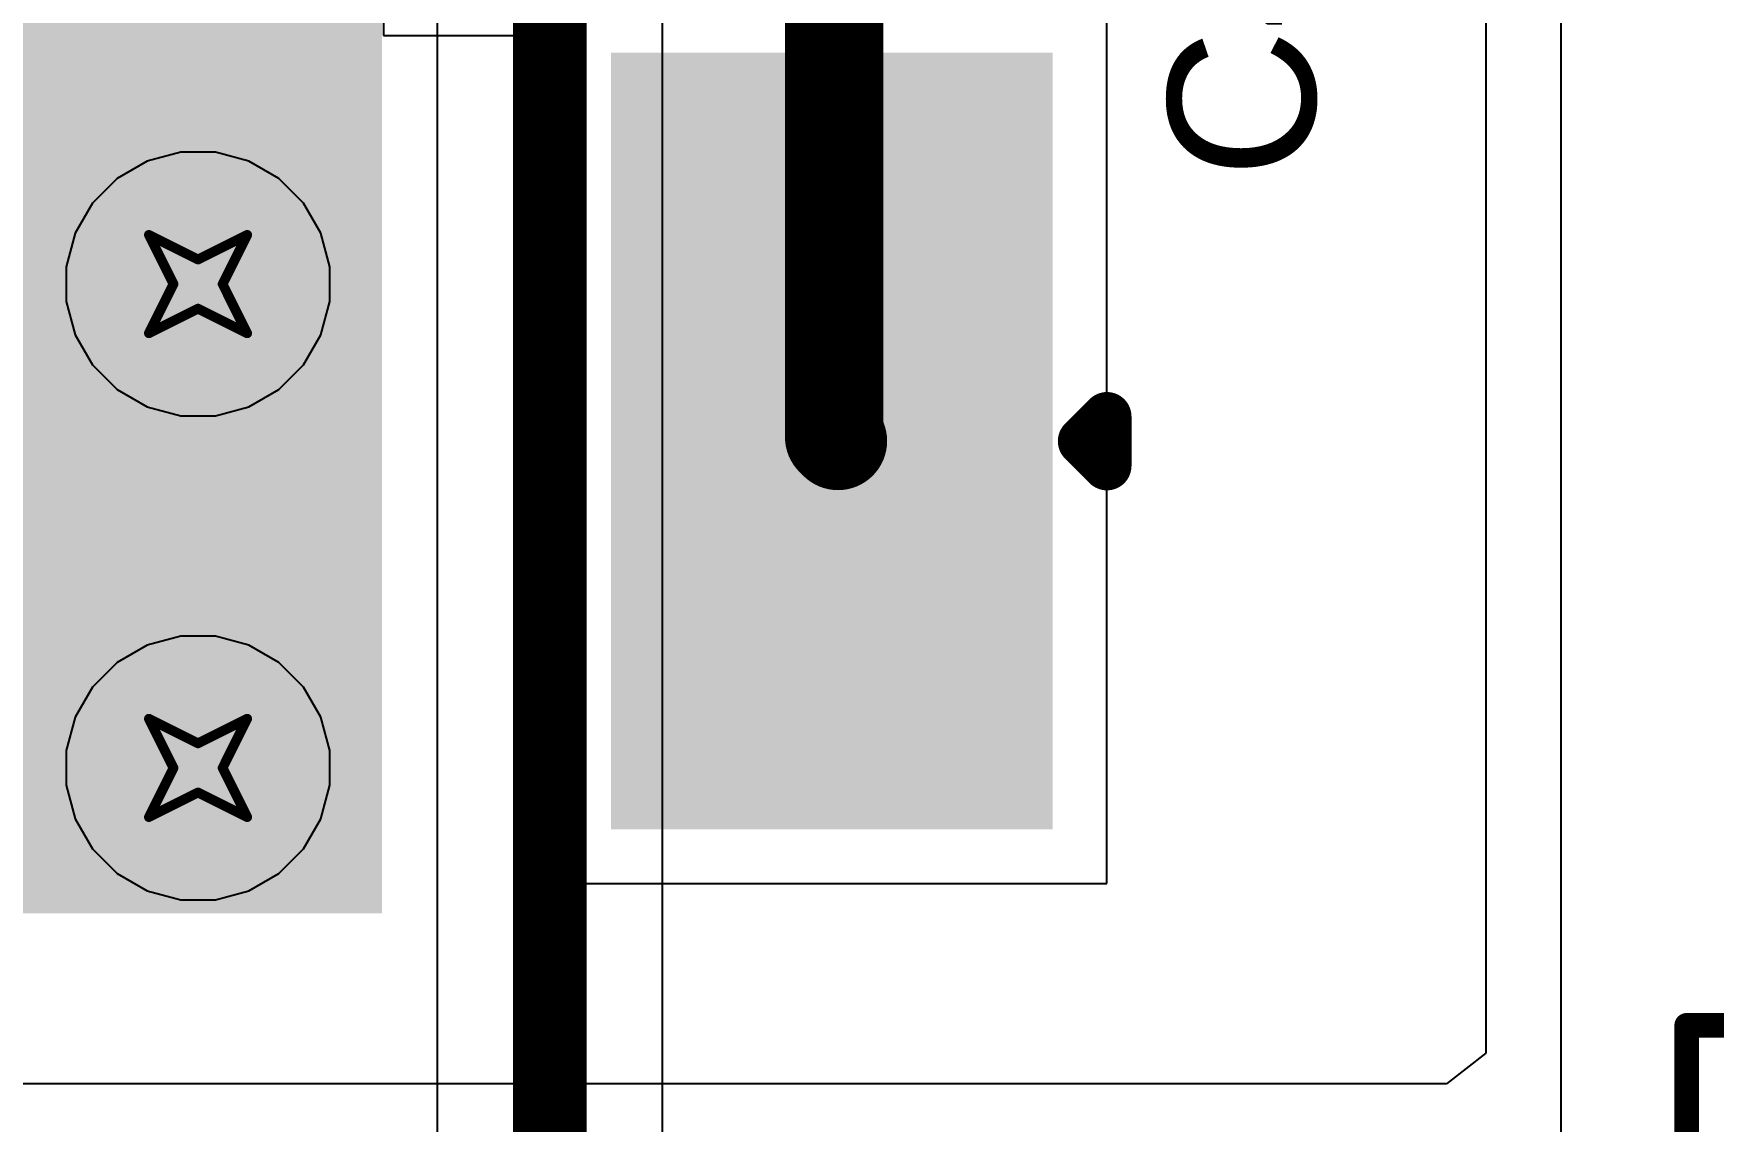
# Model space of a CAD drawing. Header units: inches. Extents: x -36 to 349, y -11 to 240.
# Drawn here: x 21.35 to 30.03, y 2.43 to 8.05 of the extents above; entities that cross this region are included whole.
import ezdxf

# ---------------------------------------------------------------- set-up
doc = ezdxf.new("R2010")
doc.units = ezdxf.units.IN
for name, color, linetype in [('Bottom Layer', 5, 'Continuous'), ('Drill Drawing', 1, 'Continuous'), ('Layer 1', 16, 'Continuous'), ('Layer 2', 76, 'Continuous'), ('Top Layer', 1, 'Continuous'), ('Top Overlay', 2, 'Continuous'), ('Top Paste', 8, 'Continuous'), ('Top Solder', 216, 'Continuous'), ('Via Holes', 16, 'Continuous')]:
    doc.layers.add(name, color=color, linetype=linetype)
doc.styles.add('Arial', font='', dxfattribs={"height": 0.2})
doc.styles.get('Arial').set_extended_font_data('Arial')

# ---------------------------------------------------------------- blocks, each defined once
blk = doc.blocks.new('TB008A_508_02BE_123')
at = {"layer": 'Top Overlay'}
for points in [[(5.08, 7.89, 0.127, 0.127, 0), (5.08, -6, 0.127, 0.127, 0)], [(5.08, -6, 0.127, 0.127, 0), (-5.08, -6, 0.127, 0.127, 0)]]:
    blk.add_lwpolyline(points, format="xyseb", dxfattribs=at)
blk.add_lwpolyline([(5.0483, -6, 0.0635, 0.0635, 1), (5.1117, -6, 0.0635, 0.0635, 1)], format="xyseb", close=True, dxfattribs=at)
blk.add_lwpolyline([(5.0483, -6, 0.0635, 0.0635, 1), (5.1117, -6, 0.0635, 0.0635, 1)], format="xyseb", close=True, dxfattribs=at)
blk = doc.blocks.new('D2P____304')
at = {"layer": 'Top Layer'}
for points in [[(-3.58, -3.43), (-1.5, -3.43), (-1.5, -7.24), (-3.58, -7.24)], [(1.5, -3.43), (3.58, -3.43), (3.58, -7.24), (1.5, -7.24)]]:
    blk.add_hatch(color=1, dxfattribs=at).paths.add_polyline_path(points)
at = {"layer": 'Top Paste'}
for points in [[(-3.58, -3.43), (-1.5, -3.43), (-1.5, -7.24), (-3.58, -7.24)], [(1.5, -3.43), (3.58, -3.43), (3.58, -7.24), (1.5, -7.24)]]:
    blk.add_hatch(color=8, dxfattribs=at).paths.add_polyline_path(points)
at = {"layer": 'Top Solder'}
for points in [[(-3.6816, -3.3284), (-1.3984, -3.3284), (-1.3984, -7.3416), (-3.6816, -7.3416)], [(1.3984, -3.3284), (3.6816, -3.3284), (3.6816, -7.3416), (1.3984, -7.3416)]]:
    blk.add_hatch(color=216, dxfattribs=at).paths.add_polyline_path(points)
at = {"layer": 'Top Overlay'}
for points in [[(-3.9624, -5.207, 0.254, 0.254, 0), (-3.9624, -5.461, 0.254, 0.254, 0)], [(-3.8354, -5.334, 0.254, 0.254, 0), (-3.9624, -5.207, 0.254, 0.254, 0)], [(-3.8354, -5.334, 0.254, 0.254, 0), (-3.9624, -5.461, 0.254, 0.254, 0)]]:
    blk.add_lwpolyline(points, format="xyseb", dxfattribs=at)
for points in [[(-4.0259, -5.207, 0.127, 0.127, 1), (-3.8989, -5.207, 0.127, 0.127, 1)], [(-4.0259, -5.207, 0.127, 0.127, 1), (-3.8989, -5.207, 0.127, 0.127, 1)], [(-3.8989, -5.334, 0.127, 0.127, 1), (-3.7719, -5.334, 0.127, 0.127, 1)], [(-3.8989, -5.334, 0.127, 0.127, 1), (-3.7719, -5.334, 0.127, 0.127, 1)], [(-4.0259, -5.461, 0.127, 0.127, 1), (-3.8989, -5.461, 0.127, 0.127, 1)], [(-4.0259, -5.461, 0.127, 0.127, 1), (-3.8989, -5.461, 0.127, 0.127, 1)]]:
    blk.add_lwpolyline(points, format="xyseb", close=True, dxfattribs=at)

msp = doc.modelspace()

# ---------------------------------------------------------------- hatches: boundary and pattern name
at = {"layer": 'Bottom Layer'}
h = msp.add_hatch(color=5, dxfattribs=at)
edge = h.paths.add_edge_path()
edge.add_arc((22.1976, 6.7564), 0.3, 0, 360)
h = msp.add_hatch(color=5, dxfattribs=at)
edge = h.paths.add_edge_path()
edge.add_arc((22.1976, 4.2564), 0.3, 0, 360)
at = {"layer": 'Layer 1'}
h = msp.add_hatch(color=16, dxfattribs=at)
edge = h.paths.add_edge_path()
edge.add_arc((22.1976, 6.7564), 0.3, 0, 360)
h = msp.add_hatch(color=16, dxfattribs=at)
edge = h.paths.add_edge_path()
edge.add_arc((22.1976, 4.2564), 0.3, 0, 360)
at = {"layer": 'Layer 2'}
h = msp.add_hatch(color=76, dxfattribs=at)
edge = h.paths.add_edge_path()
edge.add_arc((22.1976, 6.7564), 0.3, 0, 360)
h = msp.add_hatch(color=76, dxfattribs=at)
edge = h.paths.add_edge_path()
edge.add_arc((22.1976, 4.2564), 0.3, 0, 360)
at = {"layer": 'Top Layer'}
msp.add_hatch(color=1, dxfattribs=at).paths.add_polyline_path([(17.6874, 3.5052), (23.1484, 3.5052), (23.1484, 9.8552), (17.6874, 9.8552)])
h = msp.add_hatch(color=1, dxfattribs=at)
edge = h.paths.add_edge_path()
edge.add_arc((22.1976, 6.7564), 0.3, 0, 360)
h = msp.add_hatch(color=1, dxfattribs=at)
edge = h.paths.add_edge_path()
edge.add_arc((22.1976, 4.2564), 0.3, 0, 360)
at = {"layer": 'Via Holes'}
h = msp.add_hatch(color=7, dxfattribs=at)
edge = h.paths.add_edge_path()
edge.add_arc((22.1976, 6.7564), 0.15, 0, 360)
h = msp.add_hatch(color=7, dxfattribs=at)
edge = h.paths.add_edge_path()
edge.add_arc((22.1976, 4.2564), 0.15, 0, 360)

# ---------------------------------------------------------------- linework, layer by layer
at = {"layer": 'Bottom Layer'}
for p, q in [((23.4335, 11.2805), (23.4335, -1.7018)), ((24.5989, -1.7018), (24.5989, 11.2805)), ((21.9347, 7.391), (21.7794, 7.3013)), ((22.1079, 7.4374), (21.9347, 7.391)), ((22.2872, 7.4374), (22.1079, 7.4374)), ((22.4604, 7.391), (22.2872, 7.4374)), ((22.6157, 7.3013), (22.4604, 7.391)), ((21.7794, 7.3013), (21.6526, 7.1745)), ((22.7425, 7.1745), (22.6157, 7.3013)), ((21.6526, 7.1745), (21.563, 7.0193)), ((22.8322, 7.0193), (22.7425, 7.1745)), ((21.563, 7.0193), (21.5166, 6.8461)), ((22.8786, 6.8461), (22.8322, 7.0193)), ((21.5166, 6.8461), (21.5166, 6.6667)), ((22.8786, 6.6667), (22.8786, 6.8461)), ((21.5166, 6.6667), (21.563, 6.4935)), ((22.8322, 6.4935), (22.8786, 6.6667)), ((21.563, 6.4935), (21.6526, 6.3383)), ((22.7425, 6.3383), (22.8322, 6.4935)), ((21.6526, 6.3383), (21.7794, 6.2115)), ((22.6157, 6.2115), (22.7425, 6.3383)), ((21.7794, 6.2115), (21.9347, 6.1218)), ((22.4604, 6.1218), (22.6157, 6.2115)), ((21.9347, 6.1218), (22.1079, 6.0754)), ((22.2872, 6.0754), (22.4604, 6.1218)), ((22.1079, 6.0754), (22.2872, 6.0754)), ((21.9347, 4.891), (21.7794, 4.8013)), ((22.1079, 4.9374), (21.9347, 4.891)), ((22.2872, 4.9374), (22.1079, 4.9374)), ((22.4604, 4.891), (22.2872, 4.9374)), ((22.6157, 4.8013), (22.4604, 4.891)), ((21.7794, 4.8013), (21.6526, 4.6745)), ((22.7425, 4.6745), (22.6157, 4.8013)), ((21.6526, 4.6745), (21.563, 4.5193)), ((22.8322, 4.5193), (22.7425, 4.6745)), ((21.563, 4.5193), (21.5166, 4.3461)), ((22.8786, 4.3461), (22.8322, 4.5193)), ((21.5166, 4.3461), (21.5166, 4.1667)), ((22.8786, 4.1667), (22.8786, 4.3461)), ((21.5166, 4.1667), (21.563, 3.9935)), ((22.8322, 3.9935), (22.8786, 4.1667)), ((21.563, 3.9935), (21.6526, 3.8383)), ((22.7425, 3.8383), (22.8322, 3.9935)), ((21.6526, 3.8383), (21.7794, 3.7115)), ((22.6157, 3.7115), (22.7425, 3.8383)), ((21.7794, 3.7115), (21.9347, 3.6218)), ((22.4604, 3.6218), (22.6157, 3.7115)), ((21.9347, 3.6218), (22.1079, 3.5754)), ((22.1079, 3.5754), (22.2872, 3.5754)), ((22.2872, 3.5754), (22.4604, 3.6218))]:
    msp.add_line(p, q, dxfattribs=at)
msp.add_lwpolyline([(24.0162, -5.1096, 0.381, 0.381, 0), (24.0162, 11.6332, 0.381, 0.381, 0)], format="xyseb", dxfattribs=at)
at = {"layer": 'Drill Drawing'}
for points in [[(21.9436, 7.0104, 0.0508, 0.0508, 0), (22.1976, 6.8834, 0.0508, 0.0508, 0)], [(21.9436, 7.0104, 0.0508, 0.0508, 0), (22.0706, 6.7564, 0.0508, 0.0508, 0)], [(22.1976, 6.8834, 0.0508, 0.0508, 0), (22.4516, 7.0104, 0.0508, 0.0508, 0)], [(22.3246, 6.7564, 0.0508, 0.0508, 0), (22.4516, 7.0104, 0.0508, 0.0508, 0)], [(21.9436, 6.5024, 0.0508, 0.0508, 0), (22.0706, 6.7564, 0.0508, 0.0508, 0)], [(22.3246, 6.7564, 0.0508, 0.0508, 0), (22.4516, 6.5024, 0.0508, 0.0508, 0)], [(21.9436, 6.5024, 0.0508, 0.0508, 0), (22.1976, 6.6294, 0.0508, 0.0508, 0)], [(22.1976, 6.6294, 0.0508, 0.0508, 0), (22.4516, 6.5024, 0.0508, 0.0508, 0)], [(21.9436, 4.5104, 0.0508, 0.0508, 0), (22.1976, 4.3834, 0.0508, 0.0508, 0)], [(21.9436, 4.5104, 0.0508, 0.0508, 0), (22.0706, 4.2564, 0.0508, 0.0508, 0)], [(22.1976, 4.3834, 0.0508, 0.0508, 0), (22.4516, 4.5104, 0.0508, 0.0508, 0)], [(22.3246, 4.2564, 0.0508, 0.0508, 0), (22.4516, 4.5104, 0.0508, 0.0508, 0)], [(21.9436, 4.0024, 0.0508, 0.0508, 0), (22.0706, 4.2564, 0.0508, 0.0508, 0)], [(22.3246, 4.2564, 0.0508, 0.0508, 0), (22.4516, 4.0024, 0.0508, 0.0508, 0)], [(21.9436, 4.0024, 0.0508, 0.0508, 0), (22.1976, 4.1294, 0.0508, 0.0508, 0)], [(22.1976, 4.1294, 0.0508, 0.0508, 0), (22.4516, 4.0024, 0.0508, 0.0508, 0)]]:
    msp.add_lwpolyline(points, format="xyseb", dxfattribs=at)
for points in [[(21.9309, 7.0104, 0.0254, 0.0254, 1), (21.9563, 7.0104, 0.0254, 0.0254, 1)], [(21.9309, 7.0104, 0.0254, 0.0254, 1), (21.9563, 7.0104, 0.0254, 0.0254, 1)], [(22.4389, 7.0104, 0.0254, 0.0254, 1), (22.4643, 7.0104, 0.0254, 0.0254, 1)], [(22.4389, 7.0104, 0.0254, 0.0254, 1), (22.4643, 7.0104, 0.0254, 0.0254, 1)], [(22.1849, 6.8834, 0.0254, 0.0254, 1), (22.2103, 6.8834, 0.0254, 0.0254, 1)], [(22.1849, 6.8834, 0.0254, 0.0254, 1), (22.2103, 6.8834, 0.0254, 0.0254, 1)], [(22.0579, 6.7564, 0.0254, 0.0254, 1), (22.0833, 6.7564, 0.0254, 0.0254, 1)], [(22.0579, 6.7564, 0.0254, 0.0254, 1), (22.0833, 6.7564, 0.0254, 0.0254, 1)], [(22.3119, 6.7564, 0.0254, 0.0254, 1), (22.3373, 6.7564, 0.0254, 0.0254, 1)], [(22.3119, 6.7564, 0.0254, 0.0254, 1), (22.3373, 6.7564, 0.0254, 0.0254, 1)], [(22.1849, 6.6294, 0.0254, 0.0254, 1), (22.2103, 6.6294, 0.0254, 0.0254, 1)], [(22.1849, 6.6294, 0.0254, 0.0254, 1), (22.2103, 6.6294, 0.0254, 0.0254, 1)], [(21.9309, 6.5024, 0.0254, 0.0254, 1), (21.9563, 6.5024, 0.0254, 0.0254, 1)], [(21.9309, 6.5024, 0.0254, 0.0254, 1), (21.9563, 6.5024, 0.0254, 0.0254, 1)], [(22.4389, 6.5024, 0.0254, 0.0254, 1), (22.4643, 6.5024, 0.0254, 0.0254, 1)], [(22.4389, 6.5024, 0.0254, 0.0254, 1), (22.4643, 6.5024, 0.0254, 0.0254, 1)], [(21.9309, 4.5104, 0.0254, 0.0254, 1), (21.9563, 4.5104, 0.0254, 0.0254, 1)], [(21.9309, 4.5104, 0.0254, 0.0254, 1), (21.9563, 4.5104, 0.0254, 0.0254, 1)], [(22.4389, 4.5104, 0.0254, 0.0254, 1), (22.4643, 4.5104, 0.0254, 0.0254, 1)], [(22.4389, 4.5104, 0.0254, 0.0254, 1), (22.4643, 4.5104, 0.0254, 0.0254, 1)], [(22.1849, 4.3834, 0.0254, 0.0254, 1), (22.2103, 4.3834, 0.0254, 0.0254, 1)], [(22.1849, 4.3834, 0.0254, 0.0254, 1), (22.2103, 4.3834, 0.0254, 0.0254, 1)], [(22.0579, 4.2564, 0.0254, 0.0254, 1), (22.0833, 4.2564, 0.0254, 0.0254, 1)], [(22.0579, 4.2564, 0.0254, 0.0254, 1), (22.0833, 4.2564, 0.0254, 0.0254, 1)], [(22.3119, 4.2564, 0.0254, 0.0254, 1), (22.3373, 4.2564, 0.0254, 0.0254, 1)], [(22.3119, 4.2564, 0.0254, 0.0254, 1), (22.3373, 4.2564, 0.0254, 0.0254, 1)], [(22.1849, 4.1294, 0.0254, 0.0254, 1), (22.2103, 4.1294, 0.0254, 0.0254, 1)], [(22.1849, 4.1294, 0.0254, 0.0254, 1), (22.2103, 4.1294, 0.0254, 0.0254, 1)], [(21.9309, 4.0024, 0.0254, 0.0254, 1), (21.9563, 4.0024, 0.0254, 0.0254, 1)], [(21.9309, 4.0024, 0.0254, 0.0254, 1), (21.9563, 4.0024, 0.0254, 0.0254, 1)], [(22.4389, 4.0024, 0.0254, 0.0254, 1), (22.4643, 4.0024, 0.0254, 0.0254, 1)], [(22.4389, 4.0024, 0.0254, 0.0254, 1), (22.4643, 4.0024, 0.0254, 0.0254, 1)]]:
    msp.add_lwpolyline(points, format="xyseb", close=True, dxfattribs=at)
at = {"layer": 'Layer 2'}
for p, q in [((21.9347, 7.391), (21.7794, 7.3013)), ((22.1079, 7.4374), (21.9347, 7.391)), ((22.2872, 7.4374), (22.1079, 7.4374)), ((22.4604, 7.391), (22.2872, 7.4374)), ((22.6157, 7.3013), (22.4604, 7.391)), ((21.7794, 7.3013), (21.6526, 7.1745)), ((22.7425, 7.1745), (22.6157, 7.3013)), ((21.6526, 7.1745), (21.563, 7.0193)), ((22.8322, 7.0193), (22.7425, 7.1745)), ((21.563, 7.0193), (21.5166, 6.8461)), ((22.8786, 6.8461), (22.8322, 7.0193)), ((21.5166, 6.8461), (21.5166, 6.6667)), ((22.8786, 6.6667), (22.8786, 6.8461)), ((21.5166, 6.6667), (21.563, 6.4935)), ((22.8322, 6.4935), (22.8786, 6.6667)), ((21.563, 6.4935), (21.6526, 6.3383)), ((22.7425, 6.3383), (22.8322, 6.4935)), ((21.6526, 6.3383), (21.7794, 6.2115)), ((22.6157, 6.2115), (22.7425, 6.3383)), ((21.7794, 6.2115), (21.9347, 6.1218)), ((22.4604, 6.1218), (22.6157, 6.2115)), ((21.9347, 6.1218), (22.1079, 6.0754)), ((22.2872, 6.0754), (22.4604, 6.1218)), ((22.1079, 6.0754), (22.2872, 6.0754)), ((21.9347, 4.891), (21.7794, 4.8013)), ((22.1079, 4.9374), (21.9347, 4.891)), ((22.2872, 4.9374), (22.1079, 4.9374)), ((22.4604, 4.891), (22.2872, 4.9374)), ((22.6157, 4.8013), (22.4604, 4.891)), ((21.7794, 4.8013), (21.6526, 4.6745)), ((22.7425, 4.6745), (22.6157, 4.8013)), ((21.6526, 4.6745), (21.563, 4.5193)), ((22.8322, 4.5193), (22.7425, 4.6745)), ((21.563, 4.5193), (21.5166, 4.3461)), ((22.8786, 4.3461), (22.8322, 4.5193)), ((21.5166, 4.3461), (21.5166, 4.1667)), ((22.8786, 4.1667), (22.8786, 4.3461)), ((21.5166, 4.1667), (21.563, 3.9935)), ((22.8322, 3.9935), (22.8786, 4.1667)), ((21.563, 3.9935), (21.6526, 3.8383)), ((22.7425, 3.8383), (22.8322, 3.9935)), ((21.6526, 3.8383), (21.7794, 3.7115)), ((22.6157, 3.7115), (22.7425, 3.8383)), ((21.7794, 3.7115), (21.9347, 3.6218)), ((22.4604, 3.6218), (22.6157, 3.7115)), ((21.9347, 3.6218), (22.1079, 3.5754)), ((22.1079, 3.5754), (22.2872, 3.5754)), ((22.2872, 3.5754), (22.4604, 3.6218))]:
    msp.add_line(p, q, dxfattribs=at)
at = {"layer": 'Top Layer'}
for p, q in [((23.1562, 9.7434), (23.1562, 8.0401)), ((28.8559, 8.4106), (28.8559, 2.782)), ((29.2444, -9.1694), (29.2444, 8.4106)), ((26.8952, 3.6596), (26.8952, 8.2316)), ((23.1562, 8.0401), (24.0532, 8.0401)), ((24.0532, 8.0401), (24.0532, 3.6596)), ((24.0532, 3.6596), (26.8952, 3.6596)), ((28.8559, 2.782), (28.6527, 2.6239)), ((28.6492, 2.6246), (13.7833, 2.6246)), ((28.6527, 2.6239), (28.6492, 2.6246))]:
    msp.add_line(p, q, dxfattribs=at)
for points in [[(25.4859, 5.9658, 0.508, 0.508, 0), (25.4859, 8.315, 0.508, 0.508, 0)], [(25.4859, 5.9658, 0.508, 0.508, 0), (25.5061, 5.9456, 0.508, 0.508, 0)]]:
    msp.add_lwpolyline(points, format="xyseb", dxfattribs=at)
for points in [[(25.3589, 5.9658, 0.254, 0.254, 1), (25.6129, 5.9658, 0.254, 0.254, 1)], [(25.3589, 5.9658, 0.254, 0.254, 1), (25.6129, 5.9658, 0.254, 0.254, 1)], [(25.3791, 5.9456, 0.254, 0.254, 1), (25.6331, 5.9456, 0.254, 0.254, 1)]]:
    msp.add_lwpolyline(points, format="xyseb", close=True, dxfattribs=at)

# ---------------------------------------------------------------- block references
at = {"rotation": 180}
for name, p in [('D2P____304', (22.9342, 0.6106)), ('TB008A_508_02BE_123', (34.9738, -3.0734))]:
    msp.add_blockref(name, p, dxfattribs=at)

# ---------------------------------------------------------------- texts
at = {"layer": 'Top Overlay', "style": 'Arial'}
msp.add_text('C4', height=0.762, rotation=90, dxfattribs=at).set_placement((27.9743, 7.3036))

doc.saveas('drawing.dxf')
